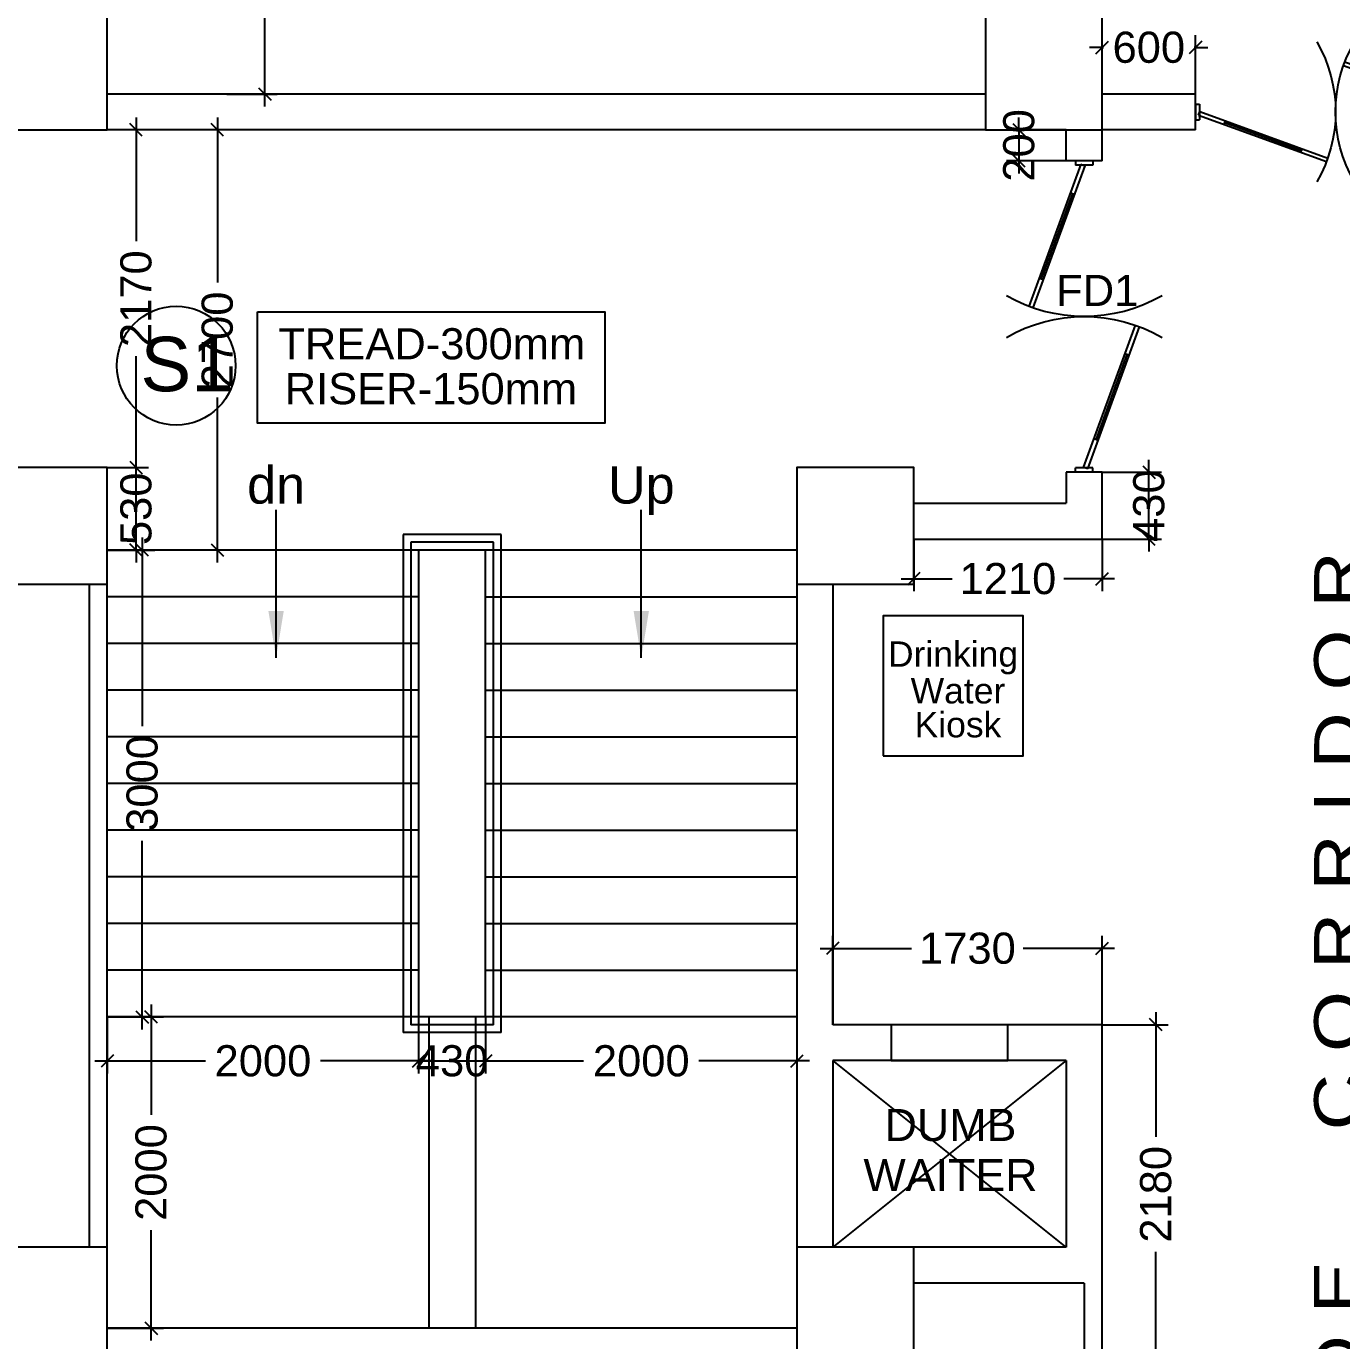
# Model space of a CAD drawing. Extents: x 7620542 to 7843793, y -6476226 to -6093835.
# Drawn here: x 7641629 to 7650078, y -6358936 to -6350490 of the extents above; entities that cross this region are included whole.
import ezdxf
from ezdxf.enums import TextEntityAlignment as Align

# ---------------------------------------------------------------- set-up
doc = ezdxf.new("R2010")
doc.units = 0
doc.header["$LTSCALE"] = 600
doc.header["$MEASUREMENT"] = 0
doc.header["$PDMODE"] = 35
doc.linetypes.add('DASHED', pattern=[0.75, 0.5, -0.25])
doc.layers.get('0').update_dxf_attribs({"linetype": 'CONTINUOUS'})
doc.layers.get('Defpoints').update_dxf_attribs({"linetype": 'CONTINUOUS'})
for name, color, linetype in [('DIM', 8, 'CONTINUOUS'), ('DOOR', 32, 'CONTINUOUS'), ('Duct', 8, 'CONTINUOUS'), ('Fire Door', 10, 'CONTINUOUS'), ('LA-column', 3, 'CONTINUOUS'), ('Railing', 21, 'CONTINUOUS'), ('Stairscase', 7, 'CONTINUOUS'), ('STEPS', 7, 'CONTINUOUS'), ('TEXT', 6, 'CONTINUOUS'), ('TXT', 6, 'CONTINUOUS'), ('Walls', 7, 'CONTINUOUS'), ('Working Dim', 5, 'CONTINUOUS')]:
    doc.layers.add(name, color=color, linetype=linetype)
doc.styles.add('ari', font='arial.ttf')
doc.styles.add('ARIAL', font='arial.ttf')
doc.styles.get("Standard").update_dxf_attribs({"font": 'romans.shx'})
doc.dimstyles.new('int. dim', dxfattribs={"dimtxt": 450, "dimasz": 80, "dimexe": 80, "dimexo": 0, "dimgap": 70, "dimtad": 0, "dimdec": 0, "dimzin": 12, "dimdsep": 46, "dimtxsty": 'ari', "dimblk": 'OBLIQUE', "dimcen": 2, "dimdle": 80, "dimclrd": 256, "dimclre": 256, "dimclrt": 6, "dimadec": 0, "dimazin": 0, "dimtfac": 1, "dimtdec": 0, "dimtix": 1, "dimtmove": 2, "dimatfit": 3, "dimfxl": 1, "dimtolj": 1, "dimtzin": 0, "dimlwd": -1, "dimlwe": -1, "dimarcsym": 0})
doc.dimstyles.new('STANDARD$0', dxfattribs={"dimscale": 0, "dimtxt": 150, "dimasz": 125, "dimexe": 0.75, "dimexo": 1, "dimgap": 25, "dimtad": 1, "dimdec": 0, "dimdsep": 46, "dimtxsty": 'Standard', "dimblk1": 'DOT', "dimblk2": 'DOT', "dimsah": 1, "dimcen": 2.5, "dimclrd": 1, "dimclre": 1, "dimclrt": 3, "dimadec": 0, "dimazin": 0, "dimtfac": 1, "dimtdec": 0, "dimtmove": 0, "dimatfit": 3, "dimldrblk": 'DOT', "dimfxl": 1, "dimtolj": 1, "dimtzin": 0, "dimarcsym": 0})

# ---------------------------------------------------------------- blocks, each defined once
blk = doc.blocks.new('A$C15456D16')
at = {"layer": 'Fire Door'}
for p, q in [((978.6477078436874, 22.5518459896557), (65.05765904160216, 355.0714296610095)), ((978.6477078436874, 22.55184592865407), (65.05765904160216, 355.0714296000078)), ((978.666366328951, 22.55185270030051), (65.07631752686575, 355.0714363716543)), ((969.1471482999623, -3.550726800225675), (55.55709949368611, 328.9688568706624)), ((969.1471482999623, -3.550726861227304), (55.55709949368611, 328.9688568096608)), ((969.1658067852259, -3.550720089580864), (55.5757579789497, 328.9688635813072)), ((247.7756688012742, 288.5675129266456), (238.2751092533581, 262.4649401367642)), ((247.7756688012742, 288.5675128656439), (238.2751092533581, 262.4649400757626)), ((247.7943272865377, 288.5675196372904), (238.2937677386217, 262.464946847409)), ((791.1794183123857, 76.00447632884607), (243.0253890291788, 275.5162265319377)), ((791.1794183123857, 76.00447626784444), (243.0253890291788, 275.5162264709361)), ((791.1980767976493, 76.00448303949088), (243.0440475144424, 275.5162332425825)), ((795.9296980840154, 89.05576272448525), (786.4291385402903, 62.95318993367255)), ((795.9296980840154, 89.05576266348362), (786.4291385402903, 62.95318987267092)), ((795.948356569279, 89.05576943513006), (786.4477970255539, 62.95319664431736)), ((-1000.000000892207, 55.55555559694767), (-972.2222230895422, 55.55555559694767)), ((-1000.000000892207, -55.55555547494441), (-1000.000000892207, 55.55555559694767)), ((-1000.000000892207, 55.55555553594604), (-972.2222230895422, 55.55555553594604)), ((-1000.000000892207, -55.55555553594604), (-1000.000000892207, 55.55555553594604)), ((-999.9813424069434, 55.55556230759248), (-972.2035646042787, 55.55556230759248)), ((-999.9813424069434, -55.5555487642996), (-999.9813424069434, 55.55556230759248)), ((-978.6477078390308, -22.55184586718678), (-969.1471482957713, 3.550726922694594)), ((-978.6477078390308, -22.55184592818841), (-969.1471482957713, 3.550726861692965)), ((-978.6290493537672, -22.55183915654197), (-969.1284898105077, 3.550733633339405)), ((-972.2222230895422, -55.55555547494441), (-972.2222230895422, 55.55555559694767)), ((-972.2222230895422, -55.55555553594604), (-972.2222230895422, 55.55555553594604)), ((-972.2035646042787, -55.5555487642996), (-972.2035646042787, 55.55556230759248)), ((-969.1471482957713, 3.550726922694594), (-55.55709949368611, -328.9688567481935)), ((-969.1471482957713, 3.550726861692965), (-55.55709949368611, -328.9688568091951)), ((-969.1284898105077, 3.550733633339405), (-55.53844100842252, -328.9688500375487)), ((978.6477078436874, 22.5518459896557), (969.1471482999623, -3.550726800225675)), ((978.6477078436874, 22.55184592865407), (969.1471482999623, -3.550726861227304)), ((978.666366328951, 22.55185270030051), (969.1658067852259, -3.550720089580864)), ((1000.000000892207, 55.55555559694767), (972.2222230900079, 55.55555559694767)), ((972.2222230900079, -55.55555547494441), (972.2222230900079, 55.55555559694767)), ((1000.000000892207, 55.55555553594604), (972.2222230900079, 55.55555553594604)), ((972.2222230900079, -55.55555553594604), (972.2222230900079, 55.55555553594604)), ((1000.018659377471, 55.55556230759248), (972.2408815752715, 55.55556230759248)), ((972.2408815752715, -55.5555487642996), (972.2408815752715, 55.55556230759248)), ((1000.000000892207, -55.55555547494441), (1000.000000892207, 55.55555559694767)), ((1000.000000892207, -55.55555553594604), (1000.000000892207, 55.55555553594604)), ((1000.018659377471, -55.5555487642996), (1000.018659377471, 55.55556230759248)), ((-1000.000000892207, -55.55555547494441), (-972.2222230895422, -55.55555547494441)), ((-1000.000000892207, -55.55555553594604), (-972.2222230895422, -55.55555553594604)), ((-999.9813424069434, -55.5555487642996), (-972.2035646042787, -55.5555487642996)), ((-978.6477078390308, -22.55184586718678), (-65.05765904160216, -355.0714295380749)), ((-978.6477078390308, -22.55184592818841), (-65.05765904160216, -355.0714295990765)), ((-978.6290493537672, -22.55183915654197), (-65.03900055633858, -355.0714228274301)), ((-795.9296980798244, -89.05576260155067), (-786.4291385360993, -62.95318981120363)), ((-795.9296980798244, -89.0557626625523), (-786.4291385360993, -62.95318987220526)), ((-795.9110395945609, -89.05575589090586), (-786.4104800508358, -62.95318310055882)), ((-791.1794183077291, -76.00447620637715), (-243.0253890291788, -275.5162264090031)), ((-791.1794183077291, -76.00447626737878), (-243.0253890291788, -275.5162264700048)), ((-791.1607598224655, -76.00446949573234), (-243.0067305439152, -275.5162196983583)), ((1000.000000892207, -55.55555547494441), (972.2222230900079, -55.55555547494441)), ((1000.000000892207, -55.55555553594604), (972.2222230900079, -55.55555553594604)), ((1000.018659377471, -55.5555487642996), (972.2408815752715, -55.5555487642996)), ((-238.2751092533581, -262.4649400142953), (-247.7756688008085, -288.5675128041767)), ((-238.2751092533581, -262.4649400752969), (-247.7756688008085, -288.5675128651783)), ((-238.2564507680945, -262.4649333036505), (-247.7570103155449, -288.5675060935318))]:
    blk.add_line(p, q, dxfattribs=at)
at = {"layer": 'Fire Door', "extrusion": (0, 0, -0.9999999999999998)}
for centre in [(-1000.000000892207, 6.146728992462158e-08), (-1000.000000892207, 4.656612873077393e-10), (-999.9813424069434, 6.772112101316452e-06)]:
    blk.add_ellipse(centre, major_axis=(-999.999995070358, 0.1079059701249519), ratio=0.999999998754346, start_param=2.617885972049345, end_param=3.665083523190033, dxfattribs=at)
at = {"layer": 'Fire Door', "extrusion": (0, 0, -1)}
for centre in [(1000.000000892207, 6.146728992462158e-08), (1000.000000892207, 4.656612873077393e-10), (1000.018659377471, 6.772112101316452e-06)]:
    blk.add_ellipse(centre, major_axis=(999.9999950656526, 0.1079495684952063), ratio=0.999999998754346, start_param=2.618101827587923, end_param=3.665299378728612, dxfattribs=at)
blk = doc.blocks.new('_Oblique')
at = {"color": 0, "linetype": 'ByBlock', "lineweight": -2}
blk.add_line((-0.5, -0.5), (0.5, 0.5), dxfattribs=at)
blk = doc.blocks.new('*D363')
at = {"layer": 'Defpoints', "color": 0, "transparency": 16777216}
for p in [(7642916.33198618, -6344630.395934721), (7643160.911168098, -6344630.395934721), (7642916.331985258, -6350925.487180086, 6.184430077915616)]:
    blk.add_point(p, dxfattribs=at)
at = {"layer": 'Working Dim', "transparency": 16777216}
for p, q in [((7643160.911168098, -6344550.395934721), (7643160.911168098, -6347408.009770228)), ((7642916.33198618, -6344630.395934721), (7643240.911168098, -6344630.395934721)), ((7643160.911168098, -6351005.487180086), (7643160.911168098, -6348147.87334458)), ((7642916.331985258, -6350925.487180086), (7643240.911168098, -6350925.487180086))]:
    blk.add_line(p, q, dxfattribs=at)
at = {"layer": 'Working Dim', "transparency": 16777216, "xscale": 80, "yscale": 80, "zscale": 80}
for p, rotation in [((7643160.911168098, -6344630.395934721), 90), ((7643160.911168098, -6350925.487180086), 270)]:
    blk.add_blockref('_Oblique', p, dxfattribs=dict(at, rotation=rotation))
at = {"layer": 'Working Dim', "color": 6, "transparency": 16777216, "insert": (7643160.9111681, -6347777.941557403), "char_height": 200, "attachment_point": 5, "rotation": 90, "style": 'ari'}
blk.add_mtext('\\A1;6295', dxfattribs=at)
blk = doc.blocks.new('*D868')
at = {"layer": 'Defpoints', "color": 0, "transparency": 16777216}
for p in [(7638462.505158824, -6337015.365521153), (7641919.00300534, -6337015.365521153, 2.749226976434896), (7641399.003313365, -6373455.581062006, -1.031049310014616)]:
    blk.add_point(p, dxfattribs=at)
at = {"layer": 'DIM', "color": 8, "transparency": 16777216}
for p, q in [((7638462.505158824, -6336715.365521153), (7638462.505158824, -6353542.880522139)), ((7641919.00300534, -6337015.365521153), (7638162.505158824, -6337015.365521153)), ((7638462.505158824, -6373755.581062006), (7638462.505158824, -6356928.06606102)), ((7641399.003313365, -6373455.581062006), (7638162.505158824, -6373455.581062006))]:
    blk.add_line(p, q, dxfattribs=at)
at = {"layer": 'DIM', "color": 8, "transparency": 16777216, "xscale": 300, "yscale": 300, "zscale": 300}
for p, rotation in [((7638462.505158824, -6337015.365521153), 90), ((7638462.505158824, -6373455.581062006), 270)]:
    blk.add_blockref('_Oblique', p, dxfattribs=dict(at, rotation=rotation))
at = {"layer": 'DIM', "color": 7, "transparency": 16777216, "insert": (7638462.505158826, -6355235.473291579), "char_height": 750, "attachment_point": 5, "rotation": 90, "style": 'ari'}
blk.add_mtext('\\A1;36.44m', dxfattribs=at)
blk = doc.blocks.new('*D940')
at = {"layer": 'Defpoints', "color": 0, "transparency": 16777216}
for p in [(7644579.003186138, -6356855.475901772, -5.479245616531877), (7646579.003186138, -6356855.475901761, 1.43045664832194), (7646579.003186138, -6357138.741187236)]:
    blk.add_point(p, dxfattribs=at)
at = {"layer": 'Working Dim', "transparency": 16777216}
for p, q in [((7644579.003186138, -6356855.475901772), (7644579.003186138, -6357218.741187236)), ((7646579.003186138, -6356855.475901761), (7646579.003186138, -6357218.741187236)), ((7644499.003186138, -6357138.741187236), (7645209.003186138, -6357138.741187236)), ((7646659.003186138, -6357138.741187236), (7645949.003186138, -6357138.741187236))]:
    blk.add_line(p, q, dxfattribs=at)
at = {"layer": 'Working Dim', "transparency": 16777216, "xscale": 80, "yscale": 80, "zscale": 80, "rotation": 180}
blk.add_blockref('_Oblique', (7644579.003186138, -6357138.741187236), dxfattribs=at)
at = {"layer": 'Working Dim', "transparency": 16777216, "xscale": 80, "yscale": 80, "zscale": 80}
blk.add_blockref('_Oblique', (7646579.003186138, -6357138.741187236), dxfattribs=at)
at = {"layer": 'Working Dim', "color": 6, "transparency": 16777216, "insert": (7645579.003186138, -6357138.741187236), "char_height": 200, "attachment_point": 5, "style": 'ari'}
blk.add_mtext('\\A1;2000', dxfattribs=at)
blk = doc.blocks.new('*D941')
at = {"layer": 'Defpoints', "color": 0, "transparency": 16777216}
for p in [(7642149.003186142, -6356855.475901761, 1.43045664832194), (7644149.003186146, -6356855.47590177), (7644149.003186146, -6357138.741187236)]:
    blk.add_point(p, dxfattribs=at)
at = {"layer": 'Working Dim', "transparency": 16777216}
for p, q in [((7642149.003186142, -6356855.475901761), (7642149.003186142, -6357218.741187236)), ((7644149.003186146, -6356855.47590177), (7644149.003186146, -6357218.741187236)), ((7642069.003186142, -6357138.741187236), (7642779.003186144, -6357138.741187236)), ((7644229.003186146, -6357138.741187236), (7643519.003186144, -6357138.741187236))]:
    blk.add_line(p, q, dxfattribs=at)
at = {"layer": 'Working Dim', "transparency": 16777216, "xscale": 80, "yscale": 80, "zscale": 80, "rotation": 180}
blk.add_blockref('_Oblique', (7642149.003186142, -6357138.741187236), dxfattribs=at)
at = {"layer": 'Working Dim', "transparency": 16777216, "xscale": 80, "yscale": 80, "zscale": 80}
blk.add_blockref('_Oblique', (7644149.003186146, -6357138.741187236), dxfattribs=at)
at = {"layer": 'Working Dim', "color": 6, "transparency": 16777216, "insert": (7643149.003186144, -6357138.741187236), "char_height": 200, "attachment_point": 5, "style": 'ari'}
blk.add_mtext('\\A1;2000', dxfattribs=at)
blk = doc.blocks.new('*D942')
at = {"layer": 'Defpoints', "color": 0, "transparency": 16777216}
for p in [(7642214.754026845, -6353855.463673379, 2.091664755333733), (7642149.003186136, -6356855.47590177), (7642373.563899115, -6356855.47590177)]:
    blk.add_point(p, dxfattribs=at)
at = {"layer": 'Working Dim', "transparency": 16777216}
for p, q in [((7642373.563899115, -6353775.463673379), (7642373.563899115, -6354987.243321)), ((7642214.754026845, -6353855.463673379), (7642453.563899115, -6353855.463673379)), ((7642373.563899115, -6356935.47590177), (7642373.563899115, -6355723.696254151)), ((7642149.003186136, -6356855.47590177), (7642453.563899115, -6356855.47590177))]:
    blk.add_line(p, q, dxfattribs=at)
at = {"layer": 'Working Dim', "transparency": 16777216, "xscale": 80, "yscale": 80, "zscale": 80}
for p, rotation in [((7642373.563899115, -6353855.463673379), 90), ((7642373.563899115, -6356855.47590177), 270)]:
    blk.add_blockref('_Oblique', p, dxfattribs=dict(at, rotation=rotation))
at = {"layer": 'Working Dim', "color": 6, "transparency": 16777216, "insert": (7642373.563899117, -6355355.469787574), "char_height": 200, "attachment_point": 5, "rotation": 90, "style": 'ari'}
blk.add_mtext('\\A1;3000', dxfattribs=at)
blk = doc.blocks.new('*D943')
at = {"layer": 'Defpoints', "color": 0, "transparency": 16777216}
for p in [(7642224.515195725, -6356855.475901771, 0.3579823178329544), (7642148.999241736, -6358855.466657978, 5.131057828144549), (7642430.860270568, -6358855.466657978)]:
    blk.add_point(p, dxfattribs=at)
at = {"layer": 'Working Dim', "transparency": 16777216}
for p, q in [((7642430.860270568, -6356775.475901771), (7642430.860270568, -6357485.471279874)), ((7642224.515195725, -6356855.475901771), (7642510.860270568, -6356855.475901771)), ((7642430.860270568, -6358935.466657978), (7642430.860270568, -6358225.471279874)), ((7642148.999241736, -6358855.466657978), (7642510.860270568, -6358855.466657978))]:
    blk.add_line(p, q, dxfattribs=at)
at = {"layer": 'Working Dim', "transparency": 16777216, "xscale": 80, "yscale": 80, "zscale": 80}
for p, rotation in [((7642430.860270568, -6356855.475901771), 90), ((7642430.860270568, -6358855.466657978), 270)]:
    blk.add_blockref('_Oblique', p, dxfattribs=dict(at, rotation=rotation))
at = {"layer": 'Working Dim', "color": 6, "transparency": 16777216, "insert": (7642430.86027057, -6357855.471279874), "char_height": 200, "attachment_point": 5, "rotation": 90, "style": 'ari'}
blk.add_mtext('\\A1;2000', dxfattribs=at)
blk = doc.blocks.new('Z$W@#5624')
at = {"layer": 'DOOR'}
for p, q in [((19.1931269839406, 469.7108599827625), (840.4000005498528, 768.6057177550392)), ((27.73298007249832, 446.2478064824827), (848.9398536421359, 745.142664254643)), ((187.7044282406569, 517.7583047868684), (680.4285523816943, 697.0952194505371)), ((676.1586258374155, 708.8267462007934), (684.6984789296985, 685.3636927003972)), ((183.434501696378, 529.489831537474), (191.9743547849357, 506.0267780367285)), ((0, 399.5017601335421), (0, 499.3772001727484)), ((0, 499.3772001727484), (24.96886004135013, 499.3772001727484)), ((19.1931269839406, 469.7108599827625), (27.73298007249832, 446.2478064824827)), ((24.96886004135013, 399.5017601335421), (24.96886004135013, 499.3772001727484)), ((1770.024942912161, 452.6311538242735), (948.8180693462491, 153.7362960521132)), ((1778.564796000719, 429.1681003239937), (957.3579224385321, 130.2732425518334)), ((1778.564796000719, 429.1681003239937), (1770.024942912161, 452.6311538242735)), ((1797.757922988385, 499.3772001727484), (1772.789062947035, 499.3772001727484)), ((1772.789062947035, 399.5017601335421), (1772.789062947035, 499.3772001727484)), ((1797.757922988385, 399.5017601335421), (1797.757922988385, 499.3772001727484)), ((0, 399.5017601335421), (24.96886004135013, 399.5017601335421)), ((1610.053494744003, 381.1206555198878), (1117.329370606691, 201.7837408562191)), ((1614.323421288282, 369.3891287692823), (1605.783568199724, 392.8521822700277)), ((1797.757922988385, 399.5017601335421), (1772.789062947035, 399.5017601335421)), ((1113.059444058686, 213.515267606359), (1121.59929715097, 190.0522141060792))]:
    blk.add_line(p, q, dxfattribs=at)
at = {"layer": 'DOOR', "color": 145}
for centre, ratio, start_param, end_param in [((0, 449.4394801533781), 0.9999999987281364, 2.617993895650716, 3.665191446791339), ((1797.757922988385, 449.4394801533781), 0.9999999987281363, -0.5235987579390775, 0.5235987932015447)]:
    blk.add_ellipse(centre, major_axis=(-898.8789614941404, 1.584834503687796e-05), ratio=ratio, start_param=start_param, end_param=end_param, dxfattribs=at)
blk = doc.blocks.new('*D1765')
at = {"layer": 'Defpoints', "color": 0, "transparency": 16777216}
for p in [(7649139.041702352, -6350626.24044832), (7648539.138790862, -6350925.48441952), (7649139.041702352, -6350925.484419521)]:
    blk.add_point(p, dxfattribs=at)
at = {"layer": 'Working Dim', "transparency": 16777216}
for p, q in [((7648539.138790862, -6350925.48441952), (7648539.138790862, -6350546.24044832)), ((7649139.041702352, -6350925.484419521), (7649139.041702352, -6350546.24044832)), ((7648539.138790862, -6350626.24044832), (7648459.138790862, -6350626.24044832)), ((7648539.138790862, -6350626.24044832), (7648547.944271163, -6350626.24044832)), ((7649139.041702352, -6350626.24044832), (7649130.23622205, -6350626.24044832)), ((7649139.041702352, -6350626.24044832), (7649219.041702352, -6350626.24044832))]:
    blk.add_line(p, q, dxfattribs=at)
at = {"layer": 'Working Dim', "transparency": 16777216, "xscale": 80, "yscale": 80, "zscale": 80}
blk.add_blockref('_Oblique', (7648539.138790862, -6350626.24044832), dxfattribs=at)
at = {"layer": 'Working Dim', "transparency": 16777216, "xscale": 80, "yscale": 80, "zscale": 80, "rotation": 180}
blk.add_blockref('_Oblique', (7649139.041702352, -6350626.24044832), dxfattribs=at)
at = {"layer": 'Working Dim', "color": 6, "transparency": 16777216, "insert": (7648839.090246607, -6350626.24044832), "char_height": 200, "attachment_point": 5, "style": 'ari'}
blk.add_mtext('\\A1;600', dxfattribs=at)
blk = doc.blocks.new('*D1766')
at = {"layer": 'Defpoints', "color": 0, "transparency": 16777216}
for p in [(7644149.003186146, -6356855.475901769, 5.131057828105776), (7644579.003186138, -6356855.475901772, -0.3481877884261007), (7644579.003186138, -6357138.741187236)]:
    blk.add_point(p, dxfattribs=at)
at = {"layer": 'Working Dim', "transparency": 16777216}
for p, q in [((7644149.003186146, -6356855.475901769), (7644149.003186146, -6357218.741187236)), ((7644579.003186138, -6356855.475901772), (7644579.003186138, -6357218.741187236)), ((7644149.003186146, -6357138.741187236), (7644069.003186146, -6357138.741187236)), ((7644149.003186146, -6357138.741187236), (7644579.003186138, -6357138.741187236)), ((7644579.003186138, -6357138.741187236), (7644659.003186138, -6357138.741187236))]:
    blk.add_line(p, q, dxfattribs=at)
at = {"layer": 'Working Dim', "transparency": 16777216, "xscale": 80, "yscale": 80, "zscale": 80}
blk.add_blockref('_Oblique', (7644149.003186146, -6357138.741187236), dxfattribs=at)
at = {"layer": 'Working Dim', "transparency": 16777216, "xscale": 80, "yscale": 80, "zscale": 80, "rotation": 180}
blk.add_blockref('_Oblique', (7644579.003186138, -6357138.741187236), dxfattribs=at)
at = {"layer": 'Working Dim', "color": 6, "transparency": 16777216, "insert": (7644364.003186142, -6357138.741187236), "char_height": 200, "attachment_point": 5, "style": 'ari'}
blk.add_mtext('\\A1;430', dxfattribs=at)
blk = doc.blocks.new('*D1767')
at = {"layer": 'Defpoints', "color": 0, "transparency": 16777216}
for p in [(7648309.13879512, -6351155.466758541), (7648004.757516413, -6351355.466531235), (7648309.13879512, -6351355.466531235)]:
    blk.add_point(p, dxfattribs=at)
at = {"layer": 'Working Dim', "transparency": 16777216}
for p, q in [((7648004.757516413, -6351155.466758541), (7648004.757516413, -6351075.466758541)), ((7648309.13879512, -6351155.466758541), (7647924.757516413, -6351155.466758541)), ((7648004.757516413, -6351155.466758541), (7648004.757516413, -6351355.466531235)), ((7648309.13879512, -6351355.466531235), (7647924.757516413, -6351355.466531235)), ((7648004.757516413, -6351355.466531235), (7648004.757516413, -6351435.466531235))]:
    blk.add_line(p, q, dxfattribs=at)
at = {"layer": 'Working Dim', "transparency": 16777216, "xscale": 80, "yscale": 80, "zscale": 80}
for p, rotation in [((7648004.757516413, -6351155.466758541), 270), ((7648004.757516413, -6351355.466531235), 90)]:
    blk.add_blockref('_Oblique', p, dxfattribs=dict(at, rotation=rotation))
at = {"layer": 'Working Dim', "color": 6, "transparency": 16777216, "insert": (7648004.757516415, -6351255.466644887), "char_height": 200, "attachment_point": 5, "rotation": 90, "style": 'ari'}
blk.add_mtext('\\A1;200', dxfattribs=at)
blk = doc.blocks.new('*D1768')
at = {"layer": 'Defpoints', "color": 0, "transparency": 16777216}
for p in [(7642149.003319071, -6353325.454679971), (7642334.15896298, -6353325.454679971), (7642149.003319071, -6353855.463673383, -0.3481877884848803)]:
    blk.add_point(p, dxfattribs=at)
at = {"layer": 'Working Dim', "transparency": 16777216}
for p, q in [((7642334.15896298, -6353325.454679971), (7642334.15896298, -6353245.454679971)), ((7642149.003319071, -6353325.454679971), (7642414.15896298, -6353325.454679971)), ((7642334.15896298, -6353855.463673383), (7642334.15896298, -6353325.454679971)), ((7642149.003319071, -6353855.463673383), (7642414.15896298, -6353855.463673383)), ((7642334.15896298, -6353855.463673383), (7642334.15896298, -6353935.463673383))]:
    blk.add_line(p, q, dxfattribs=at)
at = {"layer": 'Working Dim', "transparency": 16777216, "xscale": 80, "yscale": 80, "zscale": 80}
for p, rotation in [((7642334.15896298, -6353325.454679971), 270), ((7642334.15896298, -6353855.463673383), 90)]:
    blk.add_blockref('_Oblique', p, dxfattribs=dict(at, rotation=rotation))
at = {"layer": 'Working Dim', "color": 6, "transparency": 16777216, "insert": (7642334.158962982, -6353590.459176675), "char_height": 200, "attachment_point": 5, "rotation": 90, "style": 'ari'}
blk.add_mtext('\\A1;530', dxfattribs=at)
blk = doc.blocks.new('*D1769')
at = {"layer": 'Defpoints', "color": 0, "transparency": 16777216}
for p in [(7642334.158962986, -6351155.475710592), (7642334.15896298, -6351155.475710592), (7642149.003319071, -6353325.454679971)]:
    blk.add_point(p, dxfattribs=at)
at = {"layer": 'Working Dim', "transparency": 16777216}
for p, q in [((7642334.15896298, -6351075.475710592), (7642334.15896298, -6351870.465195281)), ((7642334.158962986, -6351155.475710592), (7642254.15896298, -6351155.475710592)), ((7642334.15896298, -6353405.454679971), (7642334.15896298, -6352610.465195281)), ((7642149.003319071, -6353325.454679971), (7642414.15896298, -6353325.454679971))]:
    blk.add_line(p, q, dxfattribs=at)
at = {"layer": 'Working Dim', "transparency": 16777216, "xscale": 80, "yscale": 80, "zscale": 80}
for p, rotation in [((7642334.15896298, -6351155.475710592), 90), ((7642334.15896298, -6353325.454679971), 270)]:
    blk.add_blockref('_Oblique', p, dxfattribs=dict(at, rotation=rotation))
at = {"layer": 'Working Dim', "color": 6, "transparency": 16777216, "insert": (7642334.158962982, -6352240.46519528), "char_height": 200, "attachment_point": 5, "rotation": 90, "style": 'ari'}
blk.add_mtext('\\A1;2170', dxfattribs=at)
blk = doc.blocks.new('*D1770')
at = {"layer": 'Defpoints', "color": 0, "transparency": 16777216}
for p in [(7647329.003248022, -6353785.477431746, 2.091664755333113), (7648539.146578771, -6353785.480302083), (7648539.146578771, -6354040.295014633)]:
    blk.add_point(p, dxfattribs=at)
at = {"layer": 'Working Dim', "transparency": 16777216}
for p, q in [((7647329.003248022, -6353785.477431746), (7647329.003248022, -6354120.295014633)), ((7648539.146578771, -6353785.480302083), (7648539.146578771, -6354120.295014633)), ((7647249.003248022, -6354040.295014633), (7647575.19360371, -6354040.295014633)), ((7648619.146578771, -6354040.295014633), (7648292.956223083, -6354040.295014633))]:
    blk.add_line(p, q, dxfattribs=at)
at = {"layer": 'Working Dim', "transparency": 16777216, "xscale": 80, "yscale": 80, "zscale": 80, "rotation": 180}
blk.add_blockref('_Oblique', (7647329.003248022, -6354040.295014633), dxfattribs=at)
at = {"layer": 'Working Dim', "transparency": 16777216, "xscale": 80, "yscale": 80, "zscale": 80}
blk.add_blockref('_Oblique', (7648539.146578771, -6354040.295014633), dxfattribs=at)
at = {"layer": 'Working Dim', "color": 6, "transparency": 16777216, "insert": (7647934.074913397, -6354040.295014633), "char_height": 200, "attachment_point": 5, "style": 'ari'}
blk.add_mtext('\\A1;1210', dxfattribs=at)
blk = doc.blocks.new('*D1775')
at = {"layer": 'Defpoints', "color": 0, "transparency": 16777216}
for p in [(7648539.142276687, -6356905.475844178), (7648884.116024774, -6356905.475844178), (7648539.153843812, -6359085.475981031)]:
    blk.add_point(p, dxfattribs=at)
at = {"layer": 'Working Dim', "transparency": 16777216}
for p, q in [((7648539.142276687, -6356905.475844178), (7648964.116024774, -6356905.475844178)), ((7648884.116024774, -6356825.475844178), (7648884.116024774, -6357625.475912604)), ((7648884.116024774, -6359165.475981031), (7648884.116024774, -6358365.475912604)), ((7648539.153843812, -6359085.475981031), (7648964.116024774, -6359085.475981031))]:
    blk.add_line(p, q, dxfattribs=at)
at = {"layer": 'Working Dim', "transparency": 16777216, "xscale": 80, "yscale": 80, "zscale": 80}
for p, rotation in [((7648884.116024774, -6356905.475844178), 90), ((7648884.116024774, -6359085.475981031), 270)]:
    blk.add_blockref('_Oblique', p, dxfattribs=dict(at, rotation=rotation))
at = {"layer": 'Working Dim', "color": 6, "transparency": 16777216, "insert": (7648884.116024775, -6357995.475912604), "char_height": 200, "attachment_point": 5, "rotation": 90, "style": 'ari'}
blk.add_mtext('\\A1;2180', dxfattribs=at)
blk = doc.blocks.new('*D1776')
at = {"layer": 'Defpoints', "color": 0, "transparency": 16777216}
for p in [(7648539.142276687, -6356415.322167025), (7646809.003186137, -6356905.475844178), (7648539.142276687, -6356905.475844178)]:
    blk.add_point(p, dxfattribs=at)
at = {"layer": 'Working Dim', "transparency": 16777216}
for p, q in [((7646809.003186137, -6356905.475844178), (7646809.003186137, -6356335.322167025)), ((7648539.142276687, -6356905.475844178), (7648539.142276687, -6356335.322167025)), ((7646729.003186137, -6356415.322167025), (7647315.191421726, -6356415.322167025)), ((7648619.142276687, -6356415.322167025), (7648032.954041098, -6356415.322167025))]:
    blk.add_line(p, q, dxfattribs=at)
at = {"layer": 'Working Dim', "transparency": 16777216, "xscale": 80, "yscale": 80, "zscale": 80, "rotation": 180}
blk.add_blockref('_Oblique', (7646809.003186137, -6356415.322167025), dxfattribs=at)
at = {"layer": 'Working Dim', "transparency": 16777216, "xscale": 80, "yscale": 80, "zscale": 80}
blk.add_blockref('_Oblique', (7648539.142276687, -6356415.322167025), dxfattribs=at)
at = {"layer": 'Working Dim', "color": 6, "transparency": 16777216, "insert": (7647674.072731412, -6356415.322167025), "char_height": 200, "attachment_point": 5, "style": 'ari'}
blk.add_mtext('\\A1;1730', dxfattribs=at)
blk = doc.blocks.new('*D2046')
at = {"layer": 'Defpoints', "color": 0, "transparency": 16777216}
for p in [(7648539.146578771, -6353355.485191504), (7648839.780339295, -6353355.485191504), (7648539.146578771, -6353785.480302083)]:
    blk.add_point(p, dxfattribs=at)
at = {"layer": 'Working Dim', "transparency": 16777216}
for p, q in [((7648539.146578771, -6353355.485191504), (7648919.780339295, -6353355.485191504)), ((7648839.780339295, -6353355.485191504), (7648839.780339295, -6353275.485191504)), ((7648839.780339295, -6353785.480302083), (7648839.780339295, -6353355.485191504)), ((7648539.146578771, -6353785.480302083), (7648919.780339295, -6353785.480302083)), ((7648839.780339295, -6353785.480302083), (7648839.780339295, -6353865.480302083))]:
    blk.add_line(p, q, dxfattribs=at)
at = {"layer": 'Working Dim', "transparency": 16777216, "xscale": 80, "yscale": 80, "zscale": 80}
for p, rotation in [((7648839.780339295, -6353355.485191504), 270), ((7648839.780339295, -6353785.480302083), 90)]:
    blk.add_blockref('_Oblique', p, dxfattribs=dict(at, rotation=rotation))
at = {"layer": 'Working Dim', "color": 6, "transparency": 16777216, "insert": (7648839.780339297, -6353570.482746793), "char_height": 200, "attachment_point": 5, "rotation": 90, "style": 'ari'}
blk.add_mtext('\\A1;430', dxfattribs=at)
blk = doc.blocks.new('*D2047')
at = {"layer": 'Defpoints', "color": 0, "transparency": 16777216}
for p in [(7642856.357230074, -6351155.475710589), (7642856.357230068, -6353855.463673387, -0.3481877884852338), (7642856.357230066, -6353855.463673387)]:
    blk.add_point(p, dxfattribs=at)
at = {"layer": 'Working Dim', "transparency": 16777216}
for p, q in [((7642856.357230066, -6351075.475710589), (7642856.357230066, -6352135.469691988)), ((7642856.357230074, -6351155.475710589), (7642776.357230066, -6351155.475710589)), ((7642856.357230066, -6353935.463673387), (7642856.357230066, -6352875.469691988)), ((7642856.357230068, -6353855.463673387), (7642776.357230066, -6353855.463673387))]:
    blk.add_line(p, q, dxfattribs=at)
at = {"layer": 'Working Dim', "transparency": 16777216, "xscale": 80, "yscale": 80, "zscale": 80}
for p, rotation in [((7642856.357230066, -6351155.475710589), 90), ((7642856.357230066, -6353855.463673387), 270)]:
    blk.add_blockref('_Oblique', p, dxfattribs=dict(at, rotation=rotation))
at = {"layer": 'Working Dim', "color": 6, "transparency": 16777216, "insert": (7642856.357230068, -6352505.469691987), "char_height": 200, "attachment_point": 5, "rotation": 90, "style": 'ari'}
blk.add_mtext('\\A1;2700', dxfattribs=at)

msp = doc.modelspace()

# ---------------------------------------------------------------- linework, layer by layer
msp.add_circle((7642591.892205155, -6352671.017199028, -14.83048742369396), 381.4256101551181)
at = {"layer": 'DOOR', "linetype": 'Continuous', "elevation": -14.83048742369396}
msp.add_lwpolyline([(7647934.072039549, -6356905.475922182), (7647184.072039549, -6356905.475922182), (7647184.072039527, -6357135.475922182), (7647934.072039534, -6357135.475922182)], close=True, dxfattribs=at)
at = {"layer": 'Duct', "color": 8, "linetype": 'DASHED', "ltscale": 500}
for p, q in [((7648309.140892924, -6358335.475991096, -14.83048742369396), (7646809.14089292, -6357135.475997724, -14.83048742369396)), ((7648309.140892924, -6357135.475999206, -14.83048742369396), (7646809.140892931, -6358335.475991096, -14.83048742369396))]:
    msp.add_line(p, q, dxfattribs=at)
at = {"layer": 'LA-column', "color": 2}
for points, elevation in [([(7641399.003320024, -6351155.365521153), (7642149.003320024, -6351155.365521153), (7642149.003320024, -6350405.365521153), (7641399.003320024, -6350405.365521153)], -14.83048742369396), ([(7647789.138729648, -6351155.36552131), (7648539.138729648, -6351155.36552131), (7648539.138729648, -6350405.36552131), (7647789.138729648, -6350405.36552131)], -7.087831121759558), ([(7641399.003319071, -6354075.454679971), (7642149.003319071, -6354075.454679971), (7642149.003319071, -6353325.454679971), (7641399.003319071, -6353325.454679971)], -14.83048742369396), ([(7646579.003248022, -6354075.463673379), (7647329.003248022, -6354075.463673379), (7647329.003248022, -6353325.463673379), (7646579.003248022, -6353325.463673379)], -12.73882266836085), ([(7641399.003317528, -6359085.365521289), (7642149.003317528, -6359085.365521289), (7642149.003317528, -6358335.365521289), (7641399.003317528, -6358335.365521289)], -14.83048742369396), ([(7646579.003248022, -6359085.36552131), (7647329.003248022, -6359085.36552131), (7647329.003248022, -6358335.36552131), (7646579.003248022, -6358335.36552131)], -12.73882266836085)]:
    msp.add_lwpolyline(points, close=True, dxfattribs=dict(at, elevation=elevation))
at = {"layer": 'Railing', "linetype": 'Continuous'}
for p, q in [((7644679.00318613, -6353755.463673386, -14.83048742369396), (7644049.003186144, -6353755.463673388, -14.83048742369396)), ((7644049.003186144, -6353755.463673388, -15.17400077319878), (7644049.003186145, -6356955.475901771, -14.82503485201171)), ((7644679.003186137, -6356955.475901769, -14.81907147640117), (7644679.003186131, -6353755.463673385, -15.18438318576662)), ((7644629.003186132, -6353805.463673385, -14.83048742369396), (7644099.003186143, -6353805.463673388, -14.83048742369396)), ((7644099.003186143, -6353805.463673388, -15.17867521212097), (7644099.003186145, -6356905.475901771, -14.83048742369396)), ((7644629.003186137, -6356905.475901769, -14.82477945004772), (7644629.003186133, -6353805.463673385, -15.17867521212006)), ((7642034.002984139, -6358335.424857386, -14.83048742369396), (7642034.002972628, -6354075.454678255, -14.83048742369396)), ((7642149.002984139, -6358335.424857075, -14.83048742369396), (7642149.002972628, -6354075.454679972, -14.83048742369396))]:
    msp.add_line(p, q, dxfattribs=at)
at = {"layer": 'Railing', "linetype": 'Continuous', "elevation": -14.83048742369396}
msp.add_lwpolyline([(7647131.889628298, -6355177.664769487), (7648031.889628298, -6355177.664769487), (7648031.889628298, -6354277.664769487), (7647131.889628298, -6354277.664769487)], close=True, dxfattribs=at)
for points in [[(7644629.003186136, -6356905.475901769), (7644099.003186145, -6356905.475901771)], [(7644679.003186137, -6356955.475901769), (7644049.003186145, -6356955.475901771)]]:
    msp.add_lwpolyline(points, dxfattribs=at)
at = {"layer": 'Stairscase', "color": 7, "linetype": 'Continuous'}
for p, q in [((7644149.003186142, -6353855.463673388, -15.17867521217884), (7642149.003210651, -6353855.463673383, -15.17867521217884)), ((7644579.003186134, -6353855.463673386, -7.607764840224155), (7644149.003186141, -6353855.463673388, -7.607764840224155)), ((7644149.003186142, -6353855.463673388, -15.17867521212097), (7644149.003186146, -6356855.475901772, -9.699429595583064)), ((7646579.003248028, -6353855.463673379, -7.607764840224155), (7644579.003186135, -6353855.463673386, -7.607764840224155)), ((7644149.003186142, -6354155.463673388, -15.17867521217884), (7642149.003186146, -6354155.46367338, -15.17867521217884)), ((7644579.003186135, -6354155.463673388, -7.607764840282023), (7646579.003248028, -6354155.463673379, -7.607764840282023)), ((7644149.003186142, -6354455.463673388, -15.17867521217884), (7642149.003186146, -6354455.46367338, -15.17867521217884)), ((7644579.003186135, -6354455.463673388, -7.607764840282023), (7646579.003186138, -6354455.463673379, -7.607764840222056)), ((7644149.003186142, -6354755.463673388, -15.17867521217884), (7642149.003186146, -6354755.46367338, -15.17867521217884)), ((7644579.003186135, -6354755.463673388, -7.607764840282023), (7646579.003186135, -6354755.46367338, -7.607764840282023)), ((7644149.003186142, -6355055.463673388, -15.17867521217884), (7642149.003186142, -6355055.46367338, -15.17867521217884)), ((7644579.003186135, -6355055.463673388, -7.607764840282023), (7646579.003186135, -6355055.46367338, -7.607764840282023)), ((7644149.003186142, -6355355.463673388, -15.17867521217884), (7642149.003186142, -6355355.46367338, -15.17867521217884)), ((7644579.003186135, -6355355.463673388, -7.607764840282023), (7646579.003186135, -6355355.46367338, -7.607764840282023)), ((7644149.003186142, -6355655.463673388, -15.17867521217884), (7642149.003186142, -6355655.46367338, -15.17867521217884)), ((7644579.003186138, -6355655.463673388, -7.607764840282023), (7646579.003186135, -6355655.46367338, -7.607764840282023)), ((7644149.003186142, -6355955.463673388, -15.17867521217884), (7642149.003186142, -6355955.46367338, -15.17867521217884)), ((7644579.003186138, -6355955.463673388, -7.607764840282023), (7646579.003186135, -6355955.46367338, -7.607764840282023)), ((7644149.003186142, -6356255.463673388, -15.17867521217884), (7642149.003186142, -6356255.46367338, -15.17867521217884)), ((7644579.003186138, -6356255.463673388, -7.607764840282023), (7646579.003186135, -6356255.46367338, -7.607764840282023)), ((7644149.003186138, -6356555.463673388, -15.17867521217884), (7642149.003186142, -6356555.46367338, -15.17867521217884)), ((7644579.003186138, -6356555.463673388, -7.607764840282023), (7646579.003186138, -6356555.46367338, -7.607764840282023)), ((7644149.003186146, -6356855.47590177, -9.699429595557888), (7642149.003194755, -6356855.47590177, -9.699429595557888)), ((7644579.003186138, -6356855.47590177, -9.699429595557888), (7644149.003186146, -6356855.47590177, -9.699429595557888)), ((7644579.003186138, -6356855.475901769, -9.699429595593305), (7644149.003186146, -6356855.475901772, -9.699429595583064)), ((7644214.003186142, -6356855.47590177, -9.688013648295394), (7644214.003186142, -6358855.475901769, -9.688013648295394)), ((7644514.003186142, -6356855.47590177, -9.688013648295394), (7644514.003186142, -6358855.475901769, -9.688013648295394)), ((7646579.003248028, -6356855.47590177, -9.699429595557888), (7644579.003186138, -6356855.47590177, -9.699429595557888))]:
    msp.add_line(p, q, dxfattribs=at)
at = {"layer": 'Stairscase', "color": 7, "linetype": 'Continuous', "elevation": -15.17867521212006}
msp.add_lwpolyline([(7644579.003186138, -6356855.475901772), (7644579.003186134, -6353855.463673386)], dxfattribs=at)
at = {"layer": 'STEPS', "elevation": -14.83048742369396}
msp.add_lwpolyline([(7643113.860961786, -6352324.545780666), (7645345.508301965, -6352324.545780666), (7645345.508301965, -6353040.126664415), (7643113.860961786, -6353040.126664415)], close=True, dxfattribs=at)
at = {"layer": 'Walls'}
for p, q in [((7647789.138729651, -6350925.539072445, -14.83048742369396), (7642149.003320028, -6350925.479008514, -14.83048742369396)), ((7649139.041702353, -6350925.484424318, -14.83048742369396), (7648539.138790862, -6350925.484424013, -14.83048742369396)), ((7649139.041702353, -6351155.48442006, -14.83048742369396), (7649139.041702353, -6350925.484424318, -14.83048742369396)), ((7647789.228909937, -6351155.4757106, -14.83048742369396), (7642149.003320028, -6351155.475710589, -14.83048742369396)), ((7648309.13879512, -6351355.466531235, -14.83048742369396), (7648309.13879512, -6351155.466758541, -14.83048742369396)), ((7648539.138790862, -6351355.466531235, -14.83048742369396), (7648539.138790862, -6351155.48441952, -14.83048742369396)), ((7649139.041702353, -6351155.48442006, -14.83048742369396), (7648539.138790862, -6351155.48441952, -14.83048742369396)), ((7648539.138790862, -6351355.466531235, -14.83048742369396), (7648309.13879512, -6351355.466531235, -14.83048742369396)), ((7648539.136882518, -6353355.485191504, -14.83048742369396), (7648309.138798193, -6353355.485191504, -14.83048742369396)), ((7648309.138798193, -6353355.485191504, -14.83048742369396), (7648309.138798193, -6353555.479566003, -14.83048742369396)), ((7648539.136409768, -6353785.47995274, -14.83048742369396), (7648539.136882518, -6353355.485191504, -14.83048742369396)), ((7647329.003248026, -6353555.477490188, -14.83048742369396), (7648309.138798193, -6353555.479566003, -14.83048742369396)), ((7648539.136681606, -6353555.480053115, -14.83048742369396), (7648539.146850609, -6353555.480053137, -14.83048742369396)), ((7647329.003248026, -6353785.477431746, -14.83048742369396), (7648539.146578771, -6353785.480302083, -14.83048742369396)), ((7646579.003186137, -6354075.463673379, -14.83048742369396), (7646579.003186137, -6358335.475898552, -14.83048742369396)), ((7646809.003186137, -6354075.463673379, -14.83048742369396), (7646809.003186137, -6356905.475845151, -14.83048742369396)), ((7648539.142276687, -6356905.475844178, -14.83048742369396), (7646809.003186137, -6356905.475845151, -14.83048742369396)), ((7648539.137505532, -6359085.47598103, -14.83048742369396), (7648539.143771266, -6356905.475844178, -14.83048742369396)), ((7648309.140892924, -6357135.475999206, -14.83048742369396), (7646809.003186137, -6357135.475845151, -14.83048742369396)), ((7646809.003186137, -6357135.475845151, -14.83048742369396), (7646809.003186137, -6358335.475898552, -14.83048742369396)), ((7648309.140892924, -6357135.475999206, -14.83048742369396), (7648309.140892924, -6358335.475999206, -14.83048742369396)), ((7648309.140892924, -6358335.475999206, -14.83048742369396), (7647329.003248568, -6358335.475898552, -14.83048742369396)), ((7648424.139937324, -6358565.475836474, -14.83048742369396), (7647329.003248052, -6358565.475841928, -14.83048742369396)), ((7648424.139937324, -6358565.475836474, -14.83048742369396), (7648424.139901883, -6359085.475973192, -14.83048742369396)), ((7646579.003248026, -6358855.47590177, -14.83048742369396), (7642149.003194754, -6358855.47590177, -14.83048742369396))]:
    msp.add_line(p, q, dxfattribs=at)
at = {"layer": 'Walls', "elevation": -14.83048742369396, "flags": 128}
for points in [[(7649139.041702353, -6350925.48441952), (7648539.138790862, -6350925.48441952)], [(7649139.041702353, -6351155.48441952), (7648539.138790862, -6351155.48441952)]]:
    msp.add_lwpolyline(points, dxfattribs=at)

# ---------------------------------------------------------------- block references
at = {"layer": 'DOOR', "linetype": 'Continuous', "xscale": -1.001247152686119, "yscale": 1.001247152686119, "zscale": 1.001247151760859, "rotation": 180}
msp.add_blockref('Z$W@#5624', (7649139.060361012, -6350590.484426619, -14.83048742369396), dxfattribs=at)
at = {"layer": 'Fire Door', "color": 3, "lineweight": 0, "rotation": 90}
msp.add_blockref('A$C15456D16', (7648424.137840417, -6352355.485190612, -14.83048742369396), dxfattribs=at)

# ---------------------------------------------------------------- texts
at = {"layer": 'Fire Door', "style": 'ARIAL'}
msp.add_text('FD1', height=200, dxfattribs=at).set_placement((7648507.892157559, -6352287.401511114, -14.83048742369396), align=Align.CENTER)
at = {"layer": 'Stairscase', "color": 7, "linetype": 'Continuous', "style": 'ARIAL'}
for s, p in [('dn', (7643233.624615048, -6353557.140960826, -15.17867521217884)), ('Up', (7645579.21812821, -6353557.140960826, -15.17867521217884))]:
    msp.add_text(s, height=240, dxfattribs=at).set_placement(p, align=Align.CENTER)
at = {"layer": 'STEPS', "color": 6, "style": 'ARIAL'}
msp.add_text('S1', height=350, dxfattribs=at).set_placement((7642661.281152643, -6352835.400700817, -14.83048742369396), align=Align.CENTER)
at = {"layer": 'TEXT', "color": 7, "style": 'ARIAL'}
for s, height, p in [('TREAD-300mm', 200, (7644233.447537436, -6352630.160403624, -14.83048742369396)), ('RISER-150mm', 200, (7644227.914079671, -6352918.831171669, -14.83048742369396)), ('Drinking ', 163.2, (7647613.314499456, -6354605.69320784, -14.83048742369396)), ('Water', 163.2, (7647613.314499456, -6354841.356323561, -14.83048742369396)), ('Kiosk', 163.2, (7647613.314499456, -6355059.220094124, -14.83048742369396))]:
    msp.add_text(s, height=height, dxfattribs=at).set_placement(p, align=Align.CENTER)
at = {"layer": 'TEXT', "color": 10, "style": 'ARIAL'}
for s, p in [('DUMB', (7647565.202158299, -6357653.129070601, -14.83048742369396)), ('WAITER', (7647565.202158299, -6357974.644695601, -14.83048742369396))]:
    msp.add_text(s, height=205.77, dxfattribs=at).set_placement(p, align=Align.CENTER)
at = {"layer": 'TXT', "color": 7, "style": 'ARIAL', "width": 1.2}
msp.add_text('3.00 M      W I D E      C O R R I D O R', height=300.5217391304348, rotation=90, dxfattribs=at).set_placement((7650201.515219391, -6358201.010754612, -14.83048742369396), align=Align.CENTER)

# ---------------------------------------------------------------- dimensions: what is measured, and where the dimension line sits
at = {"layer": 'DIM'}
dim = msp.add_linear_dim(base=(7638462.505158824, -6337015.365521153, -13.79943811367935), p1=(7641399.003313365, -6373455.581062006, -14.83048742369396), p2=(7641919.00300534, -6337015.365521153, -11.05021113724445), angle=270, dimstyle='STANDARD$0', override={"dimscale": 1, "dimtxt": 750, "dimasz": 300, "dimexe": 300, "dimexo": 0, "dimgap": 1, "dimtad": 0, "dimdec": 2, "dimlfac": 0.001, "dimzin": 0, "dimpost": 'm', "dimtxsty": 'ari', "dimblk1": 'Oblique', "dimblk2": 'Oblique', "dimcen": 0, "dimdle": 300, "dimclrd": 8, "dimclre": 8, "dimclrt": 7, "dimadec": 2, "dimtdec": 2, "dimtmove": 2, "dimfxl": 0.75, "dimfrac": 1, "dimlwd": 65535, "dimlwe": 65535}, dxfattribs=at)
dim.commit()
dim.dimension.update_dxf_attribs({"geometry": '*D868', "text_midpoint": (7638462.505158826, -6355235.473291579, -13.79943811367935)})
at = {"layer": 'Working Dim'}
for base, p1, p2, override, picture, middle in [((7643160.911168098, -6344630.395934721, -14.83048742369396), (7642916.331985258, -6350925.487180086, -8.646057345778345), (7642916.33198618, -6344630.395934721, -14.83048742369123), {"dimtxt": 200}, '*D363', (7643160.9111681, -6347777.941557403, -14.83048742369396)), ((7642334.15896298, -6351155.475710592, -14.83048742369396), (7642149.003319071, -6353325.454679971, -14.83048742369396), (7642334.158962986, -6351155.475710592, -14.8304874236885), {"dimtxt": 200, "dimarcsym": 1}, '*D1769', (7642334.158962982, -6352240.46519528, -14.83048742369396)), ((7642856.357230066, -6353855.463673387, -14.83048742369396), (7642856.357230074, -6351155.475710589, -14.83048742369396), (7642856.357230068, -6353855.463673387, -15.1786752121792), {"dimtxt": 200, "dimarcsym": 1}, '*D2047', (7642856.357230068, -6352505.469691987, -14.83048742369396)), ((7648004.757516413, -6351355.466531235, -14.83048742369396), (7648309.13879512, -6351155.466758541, -14.83048742369396), (7648309.13879512, -6351355.466531235, -14.83048742369396), {"dimtxt": 200, "dimarcsym": 1}, '*D1767', (7648004.757516415, -6351255.466644887, -14.83048742369396)), ((7642334.15896298, -6353325.454679971, -14.83048742369396), (7642149.003319071, -6353855.463673383, -15.17867521217884), (7642149.003319071, -6353325.454679971, -14.83048742369396), {"dimtxt": 200, "dimarcsym": 1}, '*D1768', (7642334.158962982, -6353590.459176675, -14.83048742369396)), ((7648839.780339295, -6353355.485191504, -14.83048742369396), (7648539.146578771, -6353785.480302083, -14.83048742369396), (7648539.146578771, -6353355.485191504, -14.83048742369396), {"dimtxt": 200, "dimarcsym": 1}, '*D2046', (7648839.780339297, -6353570.482746793, -14.83048742369396)), ((7642373.563899115, -6356855.47590177, -9.699429595557888), (7642214.754026845, -6353855.463673379, -7.607764840224155), (7642149.003186136, -6356855.47590177, -9.699429595557888), {"dimtxt": 200}, '*D942', (7642373.563899117, -6355355.469787574, -9.699429595557888)), ((7642430.860270568, -6358855.466657978, -9.699429595557888), (7642224.515195725, -6356855.475901771, -9.341447277724933), (7642148.999241736, -6358855.466657978, -4.568371767413339), {"dimtxt": 200}, '*D943', (7642430.86027057, -6357855.471279874, -9.699429595557888)), ((7648884.116024774, -6356905.475844178, -14.83048742369396), (7648539.153843812, -6359085.475981031, -14.83048742369396), (7648539.142276687, -6356905.475844178, -14.83048742369396), {"dimtxt": 200, "dimarcsym": 1}, '*D1775', (7648884.116024775, -6357995.475912604, -14.83048742369396))]:
    dim = msp.add_linear_dim(base=base, p1=p1, p2=p2, angle=90, dimstyle='int. dim', override=override, dxfattribs=at)
    dim.commit()
    dim.dimension.update_dxf_attribs({"geometry": picture, "text_midpoint": middle})
for base, p1, p2, override, picture, middle in [((7649139.041702352, -6350626.24044832, -14.83048742369396), (7648539.138790862, -6350925.48441952, -14.83048742369396), (7649139.041702352, -6350925.484419521, -14.83048742369396), {"dimtxt": 200, "dimarcsym": 1}, '*D1765', (7648839.090246607, -6350626.24044832, -14.83048742369396)), ((7648539.146578771, -6354040.295014633, -14.83048742369396), (7647329.003248022, -6353785.477431746, -12.73882266836085), (7648539.146578771, -6353785.480302083, -14.83048742369396), {"dimtxt": 200, "dimarcsym": 1}, '*D1770', (7647934.074913397, -6354040.295014633, -14.83048742369396)), ((7648539.142276687, -6356415.322167025, -14.83048742369396), (7646809.003186137, -6356905.475844178, -14.83048742369396), (7648539.142276687, -6356905.475844178, -14.83048742369396), {"dimtxt": 200, "dimarcsym": 1}, '*D1776', (7647674.072731412, -6356415.322167025, -14.83048742369396)), ((7644149.003186146, -6357138.741187236, -9.699429595588185), (7642149.003186142, -6356855.475901761, -8.268972947266246), (7644149.003186146, -6356855.47590177, -9.699429595586157), {"dimtxt": 200}, '*D941', (7643149.003186144, -6357138.741187236, -9.699429595588185)), ((7644579.003186138, -6357138.741187236, -14.83048742369396), (7644149.003186146, -6356855.475901769, -9.699429595588185), (7644579.003186138, -6356855.475901772, -15.17867521212006), {"dimtxt": 200, "dimarcsym": 1}, '*D1766', (7644364.003186142, -6357138.741187236, -14.83048742369396)), ((7646579.003186138, -6357138.741187236, -9.699429595588185), (7644579.003186138, -6356855.475901772, -15.17867521212006), (7646579.003186138, -6356855.475901761, -8.268972947266246), {"dimtxt": 200}, '*D940', (7645579.003186138, -6357138.741187236, -9.699429595588185))]:
    dim = msp.add_linear_dim(base=base, p1=p1, p2=p2, dimstyle='int. dim', override=override, dxfattribs=at)
    dim.commit()
    dim.dimension.update_dxf_attribs({"geometry": picture, "text_midpoint": middle})

# ---------------------------------------------------------------- leaders
at = {"layer": 'Stairscase', "color": 7, "linetype": 'Continuous'}
for points in [[(7643233.409672976, -6354547.215219076, -15.17867521198101), (7643233.40967298, -6353598.339447732, -15.17867521198101)], [(7645579.003186138, -6354547.215219076, -15.17867521198101), (7645579.003186142, -6353598.339447732, -15.17867521198101)]]:
    msp.add_leader(points, dimstyle='int. dim', override={"dimasz": 300, "dimgap": 70, "dimtad": 0, "dimclrd": 256}, dxfattribs=at)

doc.saveas('drawing.dxf')
